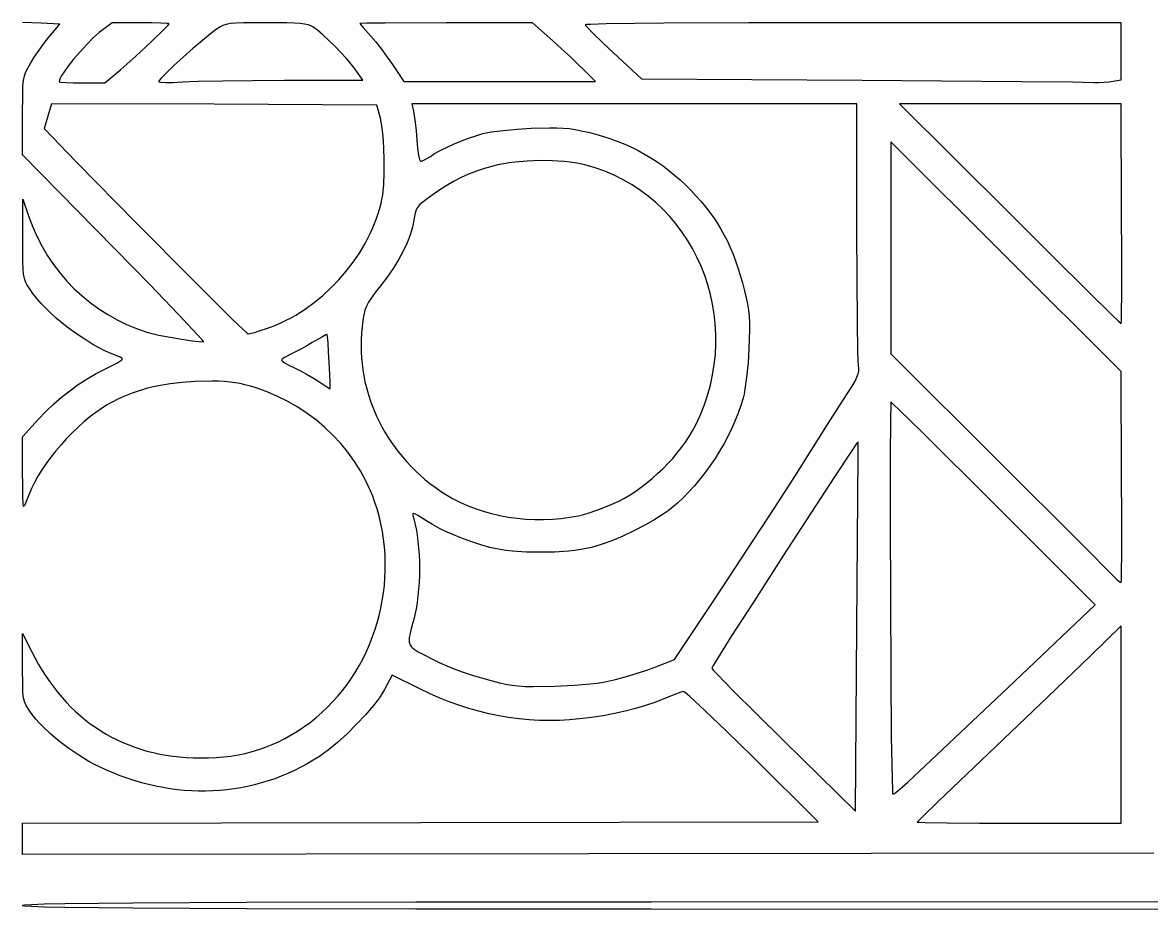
# Model space of a CAD drawing. Extents: x 0 to 2298, y -1902 to 396.
# Drawn here: x 26 to 984, y -1902 to -1150 of the extents above; entities that cross this region are included whole.
import ezdxf

# ---------------------------------------------------------------- set-up
doc = ezdxf.new("R2010")
doc.units = 0

msp = doc.modelspace()

# ---------------------------------------------------------------- linework, layer by layer
at = {"layer": 'Layer 1'}
for p, q in [((42.208726, -1150.575822), (26.458326, -1149.910314)), ((57.959126, -1151.24133), (42.208726, -1150.575822)), ((48.863846, -1162.33313), (57.959126, -1151.24133)), ((102.3296, -1150.132456), (91.4596, -1158.562226)), ((126.5097, -1150.132456), (102.3296, -1150.132456)), ((135.903039, -1150.208712), (126.5097, -1150.132456)), ((135.82675, -1166.104638), (146.398647, -1155.837792)), ((143.591037, -1150.409751), (135.903039, -1150.208712)), ((148.783392, -1150.693978), (143.591037, -1150.409751)), ((146.398647, -1155.837792), (149.545088, -1152.542318)), ((150.196733, -1150.85429), (148.783392, -1150.693978)), ((149.545088, -1152.542318), (150.6898, -1151.0198)), ((150.6898, -1151.0198), (150.196733, -1150.85429)), ((191.06382, -1155.67839), (185.909175, -1159.504193)), ((193.76656, -1153.911501), (191.06382, -1155.67839)), ((196.339325, -1152.565754), (193.76656, -1153.911501)), ((199.213652, -1151.583956), (196.339325, -1152.565754)), ((202.821082, -1150.908916), (199.213652, -1151.583956)), ((207.593155, -1150.483441), (202.821082, -1150.908916)), ((213.961409, -1150.25034), (207.593155, -1150.483441)), ((233.21262, -1150.13249), (213.961409, -1150.25034)), ((250.550473, -1150.281536), (233.21262, -1150.13249)), ((256.819938, -1150.495141), (250.550473, -1150.281536)), ((261.773987, -1150.825729), (256.819938, -1150.495141)), ((265.625791, -1151.291498), (261.773987, -1150.825729)), ((268.588518, -1151.910647), (265.625791, -1151.291498)), ((270.875338, -1152.701371), (268.588518, -1151.910647)), ((272.69942, -1153.68187), (270.875338, -1152.701371)), ((276.563359, -1156.590862), (272.69942, -1153.68187)), ((281.149995, -1160.482515), (276.563359, -1156.590862)), ((318.3904, -1150.600345), (312.6296, -1150.797918)), ((312.6296, -1150.797918), (313.333236, -1151.86897)), ((313.333236, -1151.86897), (315.263904, -1154.208644)), ((315.263904, -1154.208644), (321.72488, -1161.446018)), ((334.092225, -1150.381975), (318.3904, -1150.600345)), ((385.8355, -1150.13241), (334.092225, -1150.381975)), ((459.0414, -1150.13241), (385.8355, -1150.13241)), ((476.1228, -1165.43911), (459.0414, -1150.13241)), ((504.769983, -1151.704472), (503.63002, -1151.90719)), ((503.63002, -1151.90719), (504.186345, -1152.681451)), ((504.186345, -1152.681451), (505.626549, -1154.274601)), ((508.195352, -1151.512477), (504.769983, -1151.704472)), ((505.626549, -1154.274601), (510.784246, -1159.532819)), ((521.435676, -1151.161959), (508.195352, -1151.512477)), ((570.20827, -1150.603902), (521.435676, -1151.161959)), ((642.481739, -1150.253817), (570.20827, -1150.603902)), ((730.79002, -1150.1325), (642.481739, -1150.253817)), ((958.17202, -1150.1325), (730.79002, -1150.1325)), ((958.17202, -1174.3126), (958.17202, -1150.1325)), ((40.406301, -1173.535826), (44.749445, -1167.580929)), ((44.749445, -1167.580929), (48.863846, -1162.33313)), ((86.37079, -1163.047051), (80.821852, -1168.569123)), ((91.4596, -1158.562226), (86.37079, -1163.047051)), ((122.426453, -1178.534389), (135.82675, -1166.104638)), ((178.942576, -1165.196536), (170.930918, -1172.063917)), ((185.909175, -1159.504193), (178.942576, -1165.196536)), ((286.183767, -1165.091667), (281.149995, -1160.482515)), ((291.389112, -1170.153157), (286.183767, -1165.091667)), ((321.72488, -1161.446018), (325.943235, -1166.347201)), ((325.943235, -1166.347201), (330.847901, -1172.537803)), ((483.588944, -1172.163533), (476.1228, -1165.43911)), ((510.784246, -1159.532819), (518.354405, -1166.912348)), ((518.354405, -1166.912348), (527.58832, -1175.64369)), ((36.35433, -1179.490726), (40.406301, -1173.535826)), ((75.163734, -1174.709903), (69.747387, -1181.050851)), ((80.821852, -1168.569123), (75.163734, -1174.709903)), ((170.930918, -1172.063917), (162.641095, -1179.414834)), ((296.490472, -1175.401824), (291.389112, -1170.153157)), ((301.212283, -1180.572506), (296.490472, -1175.401824)), ((330.847901, -1172.537803), (335.794157, -1179.227537)), ((491.096701, -1179.137513), (483.588944, -1172.163533)), ((527.58832, -1175.64369), (551.32482, -1197.82729)), ((958.17202, -1198.4927), (958.17202, -1174.3126)), ((30.91675, -1188.564756), (33.113446, -1184.73853)), ((33.113446, -1184.73853), (36.35433, -1179.490726)), ((69.747387, -1181.050851), (64.923761, -1187.173427)), ((109.6501, -1189.8411), (122.426453, -1178.534389)), ((154.84, -1186.557782), (148.294526, -1192.80126)), ((162.641095, -1179.414834), (154.84, -1186.557782)), ((305.278987, -1185.400042), (301.212283, -1180.572506)), ((308.41502, -1189.61927), (305.278987, -1185.400042)), ((335.794157, -1179.227537), (340.13728, -1185.626118)), ((340.13728, -1185.626118), (349.67623, -1200.045418)), ((497.772583, -1185.529166), (491.096701, -1179.137513)), ((502.7431, -1190.50661), (497.772583, -1185.529166)), ((27.290251, -1199.019192), (28.083141, -1195.208555)), ((28.083141, -1195.208555), (29.265978, -1191.889253)), ((29.265978, -1191.889253), (30.91675, -1188.564756)), ((59.567374, -1195.032288), (58.458468, -1197.089305)), ((61.043805, -1192.659092), (59.567374, -1195.032288)), ((64.923761, -1187.173427), (61.043805, -1192.659092)), ((96.34, -1201.154706), (109.6502, -1189.841106)), ((109.6502, -1189.841106), (109.6501, -1189.8411)), ((148.294526, -1192.80126), (143.771568, -1197.453763)), ((315.0701, -1198.93638), (308.41502, -1189.61927)), ((512.28203, -1200.045418), (502.74308, -1190.506468)), ((502.74308, -1190.506468), (502.7431, -1190.50661)), ((26.562352, -1210.1006), (26.809317, -1203.817697)), ((26.809317, -1203.817697), (27.290251, -1199.019192)), ((57.760953, -1198.777823), (57.5187, -1200.045526)), ((57.5187, -1200.045526), (57.911679, -1200.28426)), ((58.458468, -1197.089305), (57.760953, -1198.777823)), ((57.911679, -1200.28426), (59.040356, -1200.499597)), ((59.040356, -1200.499597), (63.20325, -1200.849682)), ((63.20325, -1200.849682), (69.404269, -1201.074984)), ((69.404269, -1201.074984), (77.0403, -1201.154706)), ((77.0403, -1201.154706), (96.34, -1201.154706)), ((142.508187, -1198.967305), (142.03802, -1199.82379)), ((142.03802, -1199.82379), (142.099003, -1200.021309)), ((142.099003, -1200.021309), (142.359509, -1200.197705)), ((142.359509, -1200.197705), (143.445293, -1200.485832)), ((143.771568, -1197.453763), (142.508187, -1198.967305)), ((143.445293, -1200.485832), (147.639383, -1200.794324)), ((147.639383, -1200.794324), (154.079566, -1200.728467)), ((154.079566, -1200.728467), (162.22512, -1200.267462)), ((162.22512, -1200.267462), (175.306506, -1199.778729)), ((175.306506, -1199.778729), (195.999632, -1199.352387)), ((195.999632, -1199.352387), (221.434503, -1199.050827)), ((221.434503, -1199.050827), (248.74112, -1198.936442)), ((248.7411, -1198.93638), (315.0701, -1198.93638)), ((248.74112, -1198.936442), (248.7411, -1198.93638)), ((349.67623, -1200.045418), (430.86823, -1200.045418)), ((430.86823, -1200.045418), (512.28203, -1200.045418)), ((551.32482, -1197.82729), (738.55482, -1198.93647)), ((738.55482, -1198.93647), (873.680695, -1199.907004)), ((873.680695, -1199.907004), (916.838211, -1200.340278)), ((916.838211, -1200.340278), (935.10182, -1200.71116)), ((935.10182, -1200.71116), (939.254311, -1200.759687)), ((939.254311, -1200.759687), (943.697956, -1200.600242)), ((943.697956, -1200.600242), (947.892034, -1200.27442)), ((947.892034, -1200.27442), (951.29582, -1199.823816)), ((951.2951, -1199.82372), (958.17202, -1198.4927)), ((951.29582, -1199.823816), (951.2951, -1199.82372)), ((26.458366, -1229.10573), (26.562352, -1210.1006)), ((51.083092, -1218.90212), (47.755552, -1229.32842)), ((188.843092, -1219.345792), (51.083092, -1218.90212)), ((326.825092, -1220.0113), (188.843092, -1219.345792)), ((329.930792, -1231.1031), (326.825092, -1220.0113)), ((545.33478, -1218.90079), (356.55278, -1218.90079)), ((356.55278, -1218.90079), (357.8838, -1225.1122)), ((357.8838, -1225.1122), (358.615166, -1228.893811)), ((734.11678, -1218.90079), (545.33478, -1218.90079)), ((734.11678, -1326.04779), (734.11678, -1218.90079)), ((864.111928, -1218.9017), (770.275328, -1218.9017)), ((770.275328, -1218.9017), (863.668328, -1312.0728)), ((958.170428, -1218.9017), (864.111928, -1218.9017)), ((958.6141, -1312.0728), (958.170428, -1218.9017)), ((26.458366, -1262.15933), (26.458366, -1229.10573)), ((47.755552, -1229.32842), (44.649852, -1239.97652)), ((330.640169, -1234.154974), (329.930792, -1231.1031)), ((331.269607, -1237.76772), (330.640169, -1234.154974)), ((358.615166, -1228.893811), (359.408923, -1234.73434)), ((359.408923, -1234.73434), (360.161086, -1241.864299)), ((44.649852, -1239.97652), (71.713852, -1267.70602)), ((332.280867, -1246.36127), (331.269607, -1237.76772)), ((360.161086, -1241.864299), (360.76767, -1249.5142)), ((410.833284, -1245.983975), (416.67034, -1244.19022)), ((416.67034, -1244.19022), (419.771711, -1243.507814)), ((419.771711, -1243.507814), (423.80375, -1242.80721)), ((423.80375, -1242.80721), (433.973535, -1241.444997)), ((433.973535, -1241.444997), (445.807098, -1240.290756)), ((445.807098, -1240.290756), (457.93184, -1239.53166)), ((457.93184, -1239.53166), (473.439573, -1239.150379)), ((473.439573, -1239.150379), (479.558255, -1239.211904)), ((479.558255, -1239.211904), (484.995828, -1239.476201)), ((484.995828, -1239.476201), (490.059052, -1239.969267)), ((490.059052, -1239.969267), (495.054688, -1240.717098)), ((495.054688, -1240.717098), (500.289498, -1241.74569)), ((500.289498, -1241.74569), (506.07024, -1243.08104)), ((506.07024, -1243.08104), (512.635369, -1244.747951)), ((332.948975, -1256.254639), (332.280867, -1246.36127)), ((360.76767, -1249.5142), (361.412381, -1256.567899)), ((386.029245, -1255.86259), (391.991089, -1253.174569)), ((391.991089, -1253.174569), (398.264889, -1250.569736)), ((398.264889, -1250.569736), (404.621877, -1248.141676)), ((404.621877, -1248.141676), (410.833284, -1245.983975)), ((512.635369, -1244.747951), (519.024696, -1246.589688)), ((519.024696, -1246.589688), (525.244395, -1248.609499)), ((525.244395, -1248.609499), (531.300642, -1250.810635)), ((531.300642, -1250.810635), (537.199609, -1253.196345)), ((537.199609, -1253.196345), (542.947471, -1255.769879)), ((860.563628, -1348.6754), (762.955828, -1251.0676)), ((762.955828, -1251.0676), (762.955828, -1341.133)), ((104.322766, -1341.57663), (26.458366, -1262.15933)), ((333.258333, -1266.818712), (332.948975, -1256.254639)), ((361.412381, -1256.567899), (362.265063, -1262.352982)), ((362.265063, -1262.352982), (363.200934, -1266.266325)), ((367.45048, -1266.429245), (372.30314, -1263.48992)), ((372.30314, -1263.48992), (375.956502, -1261.113851)), ((375.956502, -1261.113851), (380.608126, -1258.540212)), ((380.608126, -1258.540212), (386.029245, -1255.86259)), ((542.947471, -1255.769879), (548.550403, -1258.534486)), ((548.550403, -1258.534486), (554.014578, -1261.493416)), ((554.014578, -1261.493416), (559.34617, -1264.649919)), ((71.713852, -1267.70602), (123.40854, -1320.437175)), ((333.193342, -1277.424378), (333.258333, -1266.818712)), ((363.200934, -1266.266325), (363.66107, -1267.332616)), ((363.66107, -1267.332616), (364.09521, -1267.7048)), ((364.09521, -1267.7048), (365.471288, -1267.358182)), ((365.471288, -1267.358182), (367.45048, -1266.429245)), ((425.3217, -1271.69878), (418.131096, -1273.786723)), ((429.630172, -1270.679774), (425.3217, -1271.69878)), ((434.209006, -1269.785877), (429.630172, -1270.679774)), ((439.01661, -1269.017412), (434.209006, -1269.785877)), ((444.011389, -1268.374704), (439.01661, -1269.017412)), ((454.396093, -1267.467863), (444.011389, -1268.374704)), ((465.030363, -1267.067951), (454.396093, -1267.467863)), ((475.581443, -1267.17757), (465.030363, -1267.067951)), ((485.71658, -1267.799318), (475.581443, -1267.17757)), ((490.524183, -1268.303053), (485.71658, -1267.799318)), ((495.103017, -1268.935795), (490.524183, -1268.303053)), ((499.411487, -1269.697869), (495.103017, -1268.935795)), ((503.408, -1270.5896), (499.411487, -1269.697869)), ((511.981612, -1273.09711), (503.408, -1270.5896)), ((520.269264, -1276.073571), (511.981612, -1273.09711)), ((559.34617, -1264.649919), (564.551354, -1268.007244)), ((564.551354, -1268.007244), (569.636304, -1271.568641)), ((569.636304, -1271.568641), (574.607195, -1275.337359)), ((332.738405, -1287.442523), (333.193342, -1277.424378)), ((398.368637, -1281.54274), (392.072312, -1284.790119)), ((404.748152, -1278.65931), (398.368637, -1281.54274)), ((411.304442, -1276.090435), (404.748152, -1278.65931)), ((418.131096, -1273.786723), (411.304442, -1276.090435)), ((528.263156, -1279.500499), (520.269264, -1276.073571)), ((535.95549, -1283.359413), (528.263156, -1279.500499)), ((574.607195, -1275.337359), (579.470199, -1279.316649)), ((579.470199, -1279.316649), (584.231492, -1283.509759)), ((331.877923, -1296.244035), (332.738405, -1287.442523)), ((385.765589, -1288.45084), (379.354881, -1292.574296)), ((392.072312, -1284.790119), (385.765589, -1288.45084)), ((543.338467, -1287.631832), (535.95549, -1283.359413)), ((550.404287, -1292.299274), (543.338467, -1287.631832)), ((557.145153, -1297.343256), (550.404287, -1292.299274)), ((584.231492, -1283.509759), (588.897248, -1287.919939)), ((588.897248, -1287.919939), (593.47364, -1292.55044)), ((26.680236, -1333.3687), (26.680236, -1299.8715)), ((26.680236, -1299.8715), (31.782466, -1314.7345)), ((330.5963, -1303.1998), (331.290729, -1299.991955)), ((331.290729, -1299.991955), (331.877923, -1296.244035)), ((368.678591, -1300.14314), (365.533459, -1302.582469)), ((372.7466, -1297.20988), (368.678591, -1300.14314)), ((379.354881, -1292.574296), (372.7466, -1297.20988)), ((563.553264, -1302.745298), (557.145153, -1297.343256)), ((593.47364, -1292.55044), (597.793601, -1297.155488)), ((597.793601, -1297.155488), (601.860096, -1301.751437)), ((601.860096, -1301.751437), (605.684822, -1306.360385)), ((328.135404, -1311.9044), (329.449975, -1307.560466)), ((329.449975, -1307.560466), (330.5963, -1303.1998)), ((359.426066, -1311.247934), (358.82859, -1314.103203)), ((360.257508, -1308.860599), (359.426066, -1311.247934)), ((361.4607, -1306.748825), (360.257508, -1308.860599)), ((363.173423, -1304.720239), (361.4607, -1306.748825)), ((365.533459, -1302.582469), (363.173423, -1304.720239)), ((569.620823, -1308.486918), (563.553264, -1302.745298)), ((575.34003, -1314.549634), (569.620823, -1308.486918)), ((605.684822, -1306.360385), (609.279479, -1311.004427)), ((609.279479, -1311.004427), (612.655765, -1315.705663)), ((31.782466, -1314.7345), (35.094631, -1323.420057)), ((123.40854, -1320.437175), (169.987102, -1367.449157)), ((323.228529, -1324.785438), (325.020051, -1320.521923)), ((325.020051, -1320.521923), (326.657219, -1316.226564)), ((326.657219, -1316.226564), (328.135404, -1311.9044)), ((357.815874, -1320.586212), (357.116299, -1323.659904)), ((358.3273, -1317.61878), (357.815874, -1320.586212)), ((358.82859, -1314.103203), (358.3273, -1317.61878)), ((580.703086, -1320.914963), (575.34003, -1314.549634)), ((585.702193, -1327.564425), (580.703086, -1320.914963)), ((612.655765, -1315.705663), (615.825377, -1320.486187)), ((615.825377, -1320.486187), (618.800015, -1325.368097)), ((863.668328, -1312.0728), (899.9593, -1348.249389)), ((958.825537, -1348.249389), (958.6141, -1312.0728)), ((958.6141, -1312.0728), (958.6141, -1312.0728)), ((35.094631, -1323.420057), (38.86563, -1331.831029)), ((316.97415, -1337.334558), (321.287284, -1329.012074)), ((321.287284, -1329.012074), (323.228529, -1324.785438)), ((355.169597, -1330.093575), (352.52099, -1336.854802)), ((357.116299, -1323.659904), (355.169597, -1330.093575)), ((590.329551, -1334.479538), (585.702193, -1327.564425)), ((618.800015, -1325.368097), (621.591378, -1330.37349)), ((621.591378, -1330.37349), (624.211162, -1335.524463)), ((734.231165, -1368.175699), (734.11678, -1326.04779)), ((26.673302, -1352.526294), (26.680236, -1333.3687)), ((38.86563, -1331.831029), (43.081167, -1339.952793)), ((43.081167, -1339.952793), (47.726943, -1347.770725)), ((312.117692, -1345.449079), (316.97415, -1337.334558)), ((352.52099, -1336.854802), (349.204277, -1343.878592)), ((594.577362, -1341.641819), (590.329551, -1334.479538)), ((624.211162, -1335.524463), (626.671067, -1340.843112)), ((47.726943, -1347.770725), (52.788659, -1355.270203)), ((134.360773, -1372.29401), (104.322766, -1341.57663)), ((306.754955, -1353.315342), (312.117692, -1345.449079)), ((349.204277, -1343.878592), (345.253255, -1351.099957)), ((598.437827, -1349.032788), (594.577362, -1341.641819)), ((601.903146, -1356.633963), (598.437827, -1349.032788)), ((626.671067, -1340.843112), (628.982791, -1346.351535)), ((628.982791, -1346.351535), (631.158032, -1352.071827)), ((762.955828, -1341.133), (762.955828, -1430.9766)), ((958.171428, -1446.0614), (860.563628, -1348.6754)), ((899.9593, -1348.249389), (929.886353, -1377.874887)), ((958.808207, -1377.874888), (958.825537, -1348.249389)), ((26.875207, -1358.812651), (26.673302, -1352.526294)), ((27.290283, -1363.51063), (26.875207, -1358.812651)), ((52.788659, -1355.270203), (58.25202, -1362.436602)), ((300.922985, -1360.893052), (306.754955, -1353.315342)), ((340.70172, -1358.453903), (335.583469, -1365.875442)), ((345.253255, -1351.099957), (340.70172, -1358.453903)), ((604.965521, -1364.42686), (601.903146, -1356.633963)), ((631.158032, -1352.071827), (633.208489, -1358.026088)), ((633.208489, -1358.026088), (635.145861, -1364.236412)), ((27.975723, -1367.075168), (27.290283, -1363.51063)), ((28.988716, -1369.961201), (27.975723, -1367.075168)), ((58.25202, -1362.436602), (64.102725, -1369.255301)), ((169.987102, -1367.449157), (203.92104, -1401.192572)), ((287.999521, -1375.021629), (294.658825, -1368.141912)), ((294.658825, -1368.141912), (300.922985, -1360.893052)), ((335.583469, -1365.875442), (329.9323, -1373.29958)), ((607.617153, -1372.393), (604.965521, -1364.42686)), ((635.145861, -1364.236412), (636.981845, -1370.724897)), ((734.532725, -1403.856572), (734.231165, -1368.175699)), ((30.386457, -1372.623666), (28.988716, -1369.961201)), ((32.226136, -1375.5175), (30.386457, -1372.623666)), ((35.220216, -1379.711262), (32.226136, -1375.5175)), ((64.102725, -1369.255301), (70.326478, -1375.711675)), ((70.326478, -1375.711675), (76.908981, -1381.791101)), ((158.617158, -1397.479342), (134.360773, -1372.29401)), ((280.982116, -1381.491906), (287.999521, -1375.021629)), ((329.9323, -1373.29958), (325.589174, -1378.863676)), ((609.850244, -1380.513901), (607.617153, -1372.393)), ((636.981845, -1370.724897), (638.72814, -1377.51364)), ((638.72814, -1377.51364), (640.209502, -1383.550438)), ((929.886353, -1377.874887), (950.329919, -1397.892117)), ((958.582904, -1397.892117), (958.808207, -1377.874888)), ((38.605218, -1383.955066), (35.220216, -1379.711262)), ((42.345722, -1388.220967), (38.605218, -1383.955066)), ((46.406308, -1392.481018), (42.345722, -1388.220967)), ((76.908981, -1381.791101), (83.835936, -1387.478957)), ((83.835936, -1387.478957), (91.093044, -1392.760618)), ((266.021187, -1393.042961), (273.643657, -1387.512449)), ((273.643657, -1387.512449), (280.982116, -1381.491906)), ((319.793712, -1387.080264), (318.008625, -1390.491855)), ((322.265103, -1383.330721), (319.793712, -1387.080264)), ((325.589174, -1378.863676), (322.265103, -1383.330721)), ((611.656993, -1388.771079), (609.850244, -1380.513901)), ((640.209502, -1383.550438), (641.345111, -1388.913934)), ((50.751555, -1396.707274), (46.406308, -1392.481018)), ((55.346043, -1400.871788), (50.751555, -1396.707274)), ((91.093044, -1392.760618), (98.666008, -1397.621462)), ((98.666008, -1397.621462), (106.54053, -1402.046866)), ((174.637873, -1414.512194), (158.617158, -1397.479342)), ((258.151752, -1398.043147), (266.021187, -1393.042961)), ((316.743466, -1393.945043), (315.831859, -1397.819377)), ((318.008625, -1390.491855), (316.743466, -1393.945043)), ((613.029603, -1397.146055), (611.656993, -1388.771079)), ((613.960274, -1405.620346), (613.029603, -1397.146055)), ((641.345111, -1388.913934), (642.163564, -1393.949876)), ((642.163564, -1393.949876), (642.693458, -1399.004015)), ((60.154351, -1404.946615), (55.346043, -1400.871788)), ((65.141061, -1408.903807), (60.154351, -1404.946615)), ((106.54053, -1402.046866), (114.702313, -1406.022205)), ((114.702313, -1406.022205), (123.137057, -1409.532858)), ((203.92104, -1401.192572), (213.793618, -1410.729379)), ((237.640796, -1407.959001), (241.820164, -1406.291362)), ((241.820164, -1406.291362), (245.965574, -1404.460921)), ((245.965574, -1404.460921), (250.072396, -1402.472713)), ((250.072396, -1402.472713), (254.135999, -1400.331776)), ((254.135999, -1400.331776), (258.151752, -1398.043147)), ((315.107429, -1402.494406), (314.4038, -1408.34968)), ((315.831859, -1397.819377), (315.107429, -1402.494406)), ((614.441208, -1414.17547), (613.960274, -1405.620346)), ((642.693458, -1399.004015), (642.963386, -1404.422101)), ((642.963386, -1404.422101), (643.001948, -1410.549884)), ((734.959067, -1429.305305), (734.532725, -1403.856572)), ((950.329919, -1397.892117), (956.020528, -1403.342263)), ((956.020528, -1403.342263), (958.170428, -1405.2439)), ((958.170428, -1405.2439), (958.398763, -1403.342263)), ((958.398763, -1403.342263), (958.582904, -1397.892117)), ((70.270751, -1412.71542), (65.141061, -1408.903807)), ((75.508001, -1416.353507), (70.270751, -1412.71542)), ((80.817392, -1419.790121), (75.508001, -1416.353507)), ((123.137057, -1409.532858), (131.830466, -1412.5642)), ((131.830466, -1412.5642), (136.23729, -1413.744871)), ((136.23729, -1413.744871), (142.128511, -1415.063322)), ((142.128511, -1415.063322), (156.31562, -1417.749616)), ((178.792963, -1419.152554), (174.637873, -1414.512194)), ((213.793618, -1410.729379), (216.544594, -1413.2512)), ((216.544594, -1413.2512), (217.681852, -1414.11802)), ((217.681852, -1414.11802), (219.550127, -1413.764469)), ((219.550127, -1413.764469), (223.144568, -1412.787005)), ((223.144568, -1412.787005), (227.945251, -1411.310408)), ((227.945251, -1411.310408), (233.432252, -1409.45946)), ((233.4321, -1409.4588), (237.640796, -1407.959001)), ((233.432252, -1409.45946), (233.4321, -1409.4588)), ((280.96166, -1416.418978), (272.03275, -1421.43802)), ((283.762341, -1414.980509), (280.96166, -1416.418978)), ((284.89925, -1414.5611), (283.762341, -1414.980509)), ((285.173076, -1416.644281), (284.89925, -1414.5611)), ((285.592484, -1421.743025), (285.173076, -1416.644281)), ((313.919285, -1413.566471), (313.629052, -1418.773959)), ((314.4038, -1408.34968), (313.919285, -1413.566471)), ((614.464605, -1422.792945), (614.441208, -1414.17547)), ((643.001948, -1410.549884), (642.49935, -1426.31754)), ((86.163502, -1422.997318), (80.817392, -1419.790121)), ((91.510911, -1425.94715), (86.163502, -1422.997318)), ((96.8242, -1428.611672), (91.510911, -1425.94715)), ((156.31562, -1417.749616), (170.294752, -1419.895185)), ((170.294752, -1419.895185), (175.926001, -1420.537729)), ((175.926001, -1420.537729), (179.968866, -1420.77213)), ((179.772485, -1420.360412), (178.792963, -1419.152554)), ((179.968866, -1420.77213), (179.772485, -1420.360412)), ((266.646296, -1424.626911), (261.218255, -1427.649428)), ((272.03275, -1421.43802), (266.646296, -1424.626911)), ((286.053488, -1429.129456), (285.592484, -1421.743025)), ((313.629052, -1418.773959), (313.531112, -1423.968041)), ((313.531112, -1423.968041), (313.623473, -1429.144615)), ((614.022666, -1431.454291), (614.464605, -1422.792945)), ((642.49935, -1426.31754), (641.736789, -1438.612117)), ((102.067949, -1430.962937), (96.8242, -1428.611672)), ((107.206736, -1432.973), (102.067949, -1430.962937)), ((109.224488, -1433.794478), (107.206736, -1432.973)), ((110.537738, -1434.511972), (109.224488, -1433.794478)), ((110.891992, -1434.87072), (110.537738, -1434.511972)), ((110.561998, -1436.13414), (110.919395, -1435.666206)), ((111.024302, -1435.250265), (110.891992, -1434.87072)), ((110.919395, -1435.666206), (111.024302, -1435.250265)), ((246.21835, -1435.919327), (246.07797, -1436.30104)), ((246.618695, -1435.451825), (246.21835, -1435.919327)), ((248.074493, -1434.332246), (246.618695, -1435.451825)), ((250.195799, -1433.087884), (248.074493, -1434.332246)), ((252.73305, -1431.86432), (250.195799, -1433.087884)), ((256.372536, -1430.172815), (252.73305, -1431.86432)), ((261.218255, -1427.649428), (256.372536, -1430.172815)), ((286.4521, -1438.0757), (286.053488, -1429.129456)), ((313.623473, -1429.144615), (313.904146, -1434.299578)), ((313.904146, -1434.299578), (314.371139, -1439.428829)), ((613.107594, -1440.141024), (614.022666, -1431.454291)), ((735.199534, -1437.009772), (734.959067, -1429.305305)), ((762.955828, -1430.9766), (856.348828, -1524.1477)), ((88.844161, -1447.772285), (96.780436, -1443.6211)), ((96.780436, -1443.6211), (106.302053, -1438.837763)), ((106.302053, -1438.837763), (109.028643, -1437.288378)), ((109.028643, -1437.288378), (110.561998, -1436.13414)), ((246.07797, -1436.30104), (246.299806, -1436.65979)), ((246.299806, -1436.65979), (246.937584, -1437.216113)), ((246.937584, -1437.216113), (249.294591, -1438.796694)), ((249.294591, -1438.796694), (252.816238, -1440.793218)), ((252.816238, -1440.793218), (257.16977, -1442.95612)), ((257.16977, -1442.95612), (262.168014, -1445.47604)), ((262.168014, -1445.47604), (267.706984, -1448.474296)), ((286.452106, -1438.07573), (286.4521, -1438.0757)), ((287.228532, -1454.04793), (286.452106, -1438.07573)), ((314.371139, -1439.428829), (315.022464, -1444.528265)), ((315.022464, -1444.528265), (315.856129, -1449.593783)), ((611.711588, -1448.834664), (613.107594, -1440.141024)), ((641.736789, -1438.612117), (640.558285, -1450.636327)), ((735.151396, -1448.028778), (735.655733, -1445.554785)), ((735.4478, -1440.73679), (735.199534, -1437.009772)), ((735.723338, -1443.195179), (735.4478, -1440.73679)), ((735.655733, -1445.554785), (735.723338, -1443.195179)), ((73.730694, -1457.062531), (81.165245, -1452.24843)), ((81.165245, -1452.24843), (88.844161, -1447.772285)), ((161.851572, -1455.202969), (151.521904, -1456.359376)), ((172.87014, -1454.4911), (161.851572, -1455.202969)), ((186.88044, -1454.220736), (172.87014, -1454.4911)), ((192.64037, -1454.280527), (186.88044, -1454.220736)), ((197.77119, -1454.491097), (192.64037, -1454.280527)), ((202.423679, -1454.868045), (197.77119, -1454.491097)), ((206.748615, -1455.426968), (202.423679, -1454.868045)), ((267.706984, -1448.474296), (273.079572, -1451.597339)), ((273.079572, -1451.597339), (277.57867, -1454.49162)), ((277.57867, -1454.49162), (284.372396, -1458.845152)), ((287.387977, -1458.914471), (287.228532, -1454.04793)), ((315.856129, -1449.593783), (316.870143, -1454.621281)), ((316.870143, -1454.621281), (318.062518, -1459.606657)), ((609.82685, -1457.516729), (611.711588, -1448.834664)), ((640.558285, -1450.636327), (639.130216, -1461.038345)), ((730.082098, -1458.268776), (732.458168, -1454.172603)), ((732.458168, -1454.172603), (734.116737, -1450.830328)), ((734.116737, -1450.830328), (735.151396, -1448.028778)), ((958.6151, -1535.4613), (958.171428, -1446.0614)), ((59.5427, -1467.756595), (66.527511, -1462.227587)), ((66.527511, -1462.227587), (73.730694, -1457.062531)), ((119.329407, -1464.320394), (115.064532, -1466.002307)), ((123.65245, -1462.781786), (119.329407, -1464.320394)), ((128.046332, -1461.38291), (123.65245, -1462.781786)), ((132.523728, -1460.120189), (128.046332, -1461.38291)), ((137.097309, -1458.99005), (132.523728, -1460.120189)), ((141.779751, -1457.988917), (137.097309, -1458.99005)), ((151.521904, -1456.359376), (141.779751, -1457.988917)), ((210.896776, -1456.183463), (206.748615, -1455.426968)), ((215.01894, -1457.15313), (210.896776, -1456.183463)), ((219.795334, -1458.451874), (215.01894, -1457.15313)), ((224.514249, -1459.892298), (219.795334, -1458.451874)), ((229.172802, -1461.471802), (224.514249, -1459.892298)), ((233.768108, -1463.187787), (229.172802, -1461.471802)), ((242.757445, -1467.018799), (233.768108, -1463.187787)), ((284.372396, -1458.845152), (287.33945, -1460.70303)), ((287.33945, -1460.70303), (287.387977, -1458.914471)), ((318.062518, -1459.606657), (319.431262, -1464.545808)), ((319.431262, -1464.545808), (320.974384, -1469.434631)), ((607.445582, -1466.168737), (609.82685, -1457.516729)), ((639.130216, -1461.038345), (638.374588, -1465.208584)), ((722.8031, -1469.57549), (730.082098, -1458.268776)), ((46.176208, -1479.958454), (52.763264, -1473.662552)), ((52.763264, -1473.662552), (59.5427, -1467.756595)), ((98.33324, -1474.2345), (93.452465, -1477.216616)), ((106.658591, -1469.810346), (98.33324, -1474.2345)), ((110.845151, -1467.831099), (106.658591, -1469.810346)), ((115.064532, -1466.002307), (110.845151, -1467.831099)), ((251.45919, -1471.364539), (242.757445, -1467.018799)), ((259.850271, -1476.204209), (251.45919, -1471.364539)), ((320.974384, -1469.434631), (322.689896, -1474.269025)), ((322.689896, -1474.269025), (324.575806, -1479.044887)), ((604.559983, -1474.772206), (607.445582, -1466.168737)), ((637.61896, -1468.46634), (635.727558, -1474.764782)), ((638.374588, -1465.208584), (637.61896, -1468.46634)), ((709.04922, -1490.954927), (722.8031, -1469.57549)), ((762.9556, -1471.7943), (762.727265, -1475.18553)), ((764.954718, -1473.55469), (762.9556, -1471.7943)), ((770.213781, -1478.598427), (764.954718, -1473.55469)), ((39.768536, -1486.6573), (46.176208, -1479.958454)), ((88.486228, -1480.64262), (83.473849, -1484.467666)), ((93.452465, -1477.216616), (88.486228, -1480.64262)), ((267.907616, -1481.517012), (259.850271, -1476.204209)), ((275.608154, -1487.282152), (267.907616, -1481.517012)), ((324.575806, -1479.044887), (326.630123, -1483.758114)), ((326.630123, -1483.758114), (328.850859, -1488.404605)), ((597.2446, -1491.7596), (601.162255, -1483.308654)), ((601.162255, -1483.308654), (604.559983, -1474.772206)), ((633.47903, -1481.159085), (630.895799, -1487.61513)), ((635.727558, -1474.764782), (633.47903, -1481.159085)), ((762.727265, -1475.18553), (762.543124, -1484.906883)), ((789.07675, -1497.111337), (770.213781, -1478.598427)), ((26.458336, -1501.2985), (39.768536, -1486.6573)), ((73.46794, -1493.135515), (68.553049, -1497.88863)), ((78.454646, -1488.646912), (73.46794, -1493.135515)), ((83.473849, -1484.467666), (78.454646, -1488.646912)), ((282.928815, -1493.47883), (275.608154, -1487.282152)), ((289.846526, -1500.086251), (282.928815, -1493.47883)), ((328.850859, -1488.404605), (331.236021, -1492.980256)), ((331.236021, -1492.980256), (333.783621, -1497.480966)), ((594.742829, -1496.400988), (597.2446, -1491.7596)), ((630.895799, -1487.61513), (628.000286, -1494.098796)), ((695.2954, -1512.83349), (709.04922, -1490.954927)), ((762.543124, -1484.906883), (762.317822, -1520.625937)), ((26.458336, -1530.8027), (26.458336, -1501.2985)), ((63.749292, -1502.861415), (59.09599, -1508.009025)), ((68.553049, -1497.88863), (63.749292, -1502.861415)), ((296.338217, -1507.083616), (289.846526, -1500.086251)), ((333.783621, -1497.480966), (336.491667, -1501.902632)), ((336.491667, -1501.902632), (339.358169, -1506.241151)), ((588.781321, -1505.755255), (591.913178, -1501.074547)), ((591.913178, -1501.074547), (594.742829, -1496.400988)), ((624.814913, -1500.575963), (621.362102, -1507.01251)), ((628.000286, -1494.098796), (624.814913, -1500.575963)), ((850.1371, -1557.8667), (789.07675, -1497.111337)), ((59.09599, -1508.009025), (54.632461, -1513.286617)), ((302.380816, -1514.45013), (296.338217, -1507.083616)), ((339.358169, -1506.241151), (342.381138, -1510.492421)), ((342.381138, -1510.492421), (345.558582, -1514.65234)), ((581.713668, -1515.038032), (585.372927, -1510.418091)), ((585.372927, -1510.418091), (588.781321, -1505.755255)), ((621.362102, -1507.01251), (617.664275, -1513.374318)), ((733.524238, -1507.598508), (729.486132, -1513.488856)), ((734.606122, -1506.129116), (733.524238, -1507.598508)), ((735.0043, -1505.735), (734.606122, -1506.129116)), ((735.004324, -1505.7354), (735.0043, -1505.735)), ((735.052851, -1518.231063), (735.004324, -1505.7354)), ((50.398025, -1518.649348), (46.432001, -1524.052373)), ((54.632461, -1513.286617), (50.398025, -1518.649348)), ((307.951253, -1522.164996), (302.380816, -1514.45013)), ((313.026454, -1530.207415), (307.951253, -1522.164996)), ((345.558582, -1514.65234), (348.888511, -1518.716805)), ((348.888511, -1518.716805), (352.368935, -1522.681714)), ((573.745239, -1524.049146), (577.829215, -1519.590057)), ((577.829215, -1519.590057), (581.713668, -1515.038032)), ((613.743855, -1519.627265), (609.623263, -1525.737232)), ((617.664275, -1513.374318), (613.743855, -1519.627265)), ((681.316259, -1535.117893), (695.2954, -1512.83349)), ((729.486132, -1513.488856), (715.149987, -1535.155984)), ((734.893406, -1551.9605), (735.052851, -1518.231063)), ((762.317822, -1520.625937), (762.300491, -1573.523423)), ((26.534592, -1542.372803), (26.458336, -1530.8027)), ((42.773709, -1529.45085), (39.462467, -1534.799935)), ((46.432001, -1524.052373), (42.773709, -1529.45085)), ((315.371132, -1534.344959), (313.026454, -1530.207415)), ((352.368935, -1522.681714), (355.997863, -1526.542965)), ((355.997863, -1526.542965), (359.773306, -1530.296455)), ((359.773306, -1530.296455), (363.693272, -1533.938081)), ((565.081406, -1532.588424), (569.487413, -1528.390275)), ((569.487413, -1528.390275), (573.745239, -1524.049146)), ((605.324921, -1531.670098), (600.871252, -1537.391743)), ((609.623263, -1525.737232), (605.324921, -1531.670098)), ((856.348828, -1524.1477), (923.481953, -1590.92035)), ((36.537595, -1540.054784), (34.038413, -1545.170553)), ((39.462467, -1534.799935), (36.537595, -1540.054784)), ((317.58335, -1538.556592), (315.371132, -1534.344959)), ((319.660224, -1542.839716), (317.58335, -1538.556592)), ((363.693272, -1533.938081), (367.755772, -1537.463742)), ((367.755772, -1537.463742), (371.958815, -1540.869335)), ((371.958815, -1540.869335), (376.300411, -1544.150757)), ((551.231017, -1544.074772), (555.927537, -1540.455694)), ((555.927537, -1540.455694), (560.55289, -1536.618571)), ((560.55289, -1536.618571), (565.081406, -1532.588424)), ((600.871252, -1537.391743), (596.284677, -1542.868046)), ((663.9888, -1561.998315), (681.316259, -1535.117893)), ((715.149987, -1535.155984), (671.3374, -1602.6773)), ((958.61526, -1535.46131), (958.6151, -1535.4613)), ((958.826697, -1570.206376), (958.61526, -1535.46131)), ((26.735631, -1551.821625), (26.534592, -1542.372803)), ((32.00424, -1550.1024), (29.009455, -1557.478452)), ((34.038413, -1545.170553), (32.00424, -1550.1024)), ((321.598869, -1547.191729), (319.660224, -1542.839716)), ((323.396403, -1551.610034), (321.598869, -1547.191729)), ((376.300411, -1544.150757), (380.778569, -1547.303906)), ((380.778569, -1547.303906), (385.3913, -1550.32468)), ((385.3913, -1550.32468), (391.170471, -1553.721604)), ((536.971173, -1553.373519), (541.727164, -1550.558706)), ((541.727164, -1550.558706), (546.489002, -1547.450783)), ((546.489002, -1547.450783), (551.231017, -1544.074772)), ((591.587618, -1548.064888), (586.802498, -1552.948148)), ((596.284677, -1542.868046), (591.587618, -1548.064888)), ((27.019858, -1558.192484), (26.735631, -1551.821625)), ((27.18017, -1559.924715), (27.019858, -1558.192484)), ((27.34568, -1560.5287), (27.18017, -1559.924715)), ((27.948801, -1559.710679), (27.34568, -1560.5287)), ((29.009455, -1557.478452), (27.948801, -1559.710679)), ((325.04994, -1556.09203), (323.396403, -1551.610034)), ((327.098878, -1562.405045), (325.04994, -1556.09203)), ((391.170471, -1553.721604), (397.257373, -1556.838091)), ((397.257373, -1556.838091), (403.621787, -1559.669264)), ((403.621787, -1559.669264), (410.233491, -1562.210252)), ((514.388888, -1563.32942), (523.692142, -1559.714192)), ((523.692142, -1559.714192), (532.2467, -1555.8702)), ((532.2467, -1555.8702), (536.971173, -1553.373519)), ((581.951738, -1557.483705), (577.05776, -1561.63744)), ((586.802498, -1552.948148), (581.951738, -1557.483705)), ((734.11698, -1662.5734), (734.893406, -1551.9605)), ((936.2095, -1643.9391), (850.1371, -1557.8667)), ((328.879972, -1568.77684), (327.098878, -1562.405045)), ((330.395741, -1575.198599), (328.879972, -1568.77684)), ((357.440191, -1566.774245), (357.36383, -1567.138249)), ((357.36383, -1567.138249), (357.486017, -1568.248728)), ((357.626386, -1566.542498), (357.440191, -1566.774245)), ((357.486017, -1568.248728), (357.88376, -1569.84534)), ((357.936064, -1566.446582), (357.626386, -1566.542498)), ((357.88376, -1569.84534), (359.092594, -1574.463122)), ((358.382873, -1566.490072), (357.936064, -1566.446582)), ((359.742476, -1567.009568), (358.382873, -1566.490072)), ((361.814383, -1568.12958), (359.742476, -1567.009568)), ((368.53186, -1572.28554), (361.814383, -1568.12958)), ((410.233491, -1562.210252), (417.062265, -1564.456179)), ((417.062265, -1564.456179), (424.077888, -1566.402171)), ((424.077888, -1566.402171), (431.25014, -1568.043354)), ((431.25014, -1568.043354), (438.5488, -1569.374855)), ((438.5488, -1569.374855), (445.943648, -1570.391799)), ((483.302977, -1570.587566), (490.640317, -1569.614811)), ((490.640317, -1569.614811), (497.8623, -1568.29338)), ((497.8621, -1568.293), (501.395878, -1567.458948)), ((497.8623, -1568.29338), (497.8621, -1568.293)), ((501.395878, -1567.458948), (505.418389, -1566.320738)), ((505.418389, -1566.320738), (514.388888, -1563.32942)), ((570.519236, -1566.488818), (562.766677, -1571.457173)), ((573.960562, -1564.03892), (570.519236, -1566.488818)), ((577.05776, -1561.63744), (573.960562, -1564.03892)), ((641.794816, -1595.908074), (663.9888, -1561.998315)), ((331.648701, -1581.661509), (330.395741, -1575.198599)), ((359.092594, -1574.463122), (360.140249, -1579.387334)), ((360.140249, -1579.387334), (361.026727, -1584.576057)), ((374.151837, -1575.714895), (368.53186, -1572.28554)), ((380.174762, -1579.006471), (374.151837, -1575.714895)), ((386.566839, -1582.147269), (380.174762, -1579.006471)), ((445.943648, -1570.391799), (453.404462, -1571.089311)), ((453.404462, -1571.089311), (460.901023, -1571.462518)), ((460.901023, -1571.462518), (468.403109, -1571.506546)), ((468.403109, -1571.506546), (475.880501, -1571.21652)), ((475.880501, -1571.21652), (483.302977, -1570.587566)), ((554.125038, -1576.389127), (544.919273, -1581.131302)), ((562.766677, -1571.457173), (554.125038, -1576.389127)), ((762.300491, -1573.523423), (762.511928, -1638.1713)), ((958.809367, -1598.62911), (958.826697, -1570.206376)), ((332.641373, -1588.156754), (331.648701, -1581.661509)), ((333.376274, -1594.67552), (332.641373, -1588.156754)), ((361.026727, -1584.576057), (361.752028, -1589.987373)), ((393.294273, -1585.12429), (386.566839, -1582.147269)), ((400.323267, -1587.924536), (393.294273, -1585.12429)), ((407.620027, -1590.535009), (400.323267, -1587.924536)), ((535.474337, -1585.53032), (526.115187, -1589.432801)), ((544.919273, -1581.131302), (535.474337, -1585.53032)), ((333.855922, -1601.208993), (333.376274, -1594.67552)), ((361.752028, -1589.987373), (362.31615, -1595.579362)), ((362.31615, -1595.579362), (362.719094, -1601.310105)), ((415.150757, -1592.94271), (407.620027, -1590.535009)), ((422.88166, -1595.13464), (415.150757, -1592.94271)), ((427.01174, -1596.109505), (422.88166, -1595.13464)), ((431.620801, -1596.954388), (427.01174, -1596.109505)), ((436.641904, -1597.66929), (431.620801, -1596.954388)), ((442.008108, -1598.254209), (436.641904, -1597.66929)), ((453.508057, -1599.034101), (442.008108, -1598.254209)), ((489.328505, -1598.254209), (477.70378, -1599.034101)), ((494.788292, -1597.66929), (489.328505, -1598.254209)), ((499.923773, -1596.954388), (494.788292, -1597.66929)), ((504.66801, -1596.109505), (499.923773, -1596.954388)), ((508.95406, -1595.13464), (504.66801, -1596.109505)), ((517.166776, -1592.685367), (508.95406, -1595.13464)), ((526.115187, -1589.432801), (517.166776, -1592.685367)), ((613.2161, -1639.28049), (641.794816, -1595.908074)), ((923.481953, -1590.92035), (953.513028, -1621.09)), ((958.584064, -1617.817919), (958.809367, -1598.62911)), ((334.082837, -1607.748358), (333.855922, -1601.208993)), ((334.059536, -1614.284801), (334.082837, -1607.748358)), ((362.719094, -1601.310105), (362.960861, -1607.137683)), ((362.960861, -1607.137683), (363.04145, -1613.020177)), ((465.585123, -1599.294065), (453.508057, -1599.034101)), ((477.70378, -1599.034101), (465.585123, -1599.294065)), ((671.3374, -1602.6773), (646.935425, -1640.583562)), ((333.788538, -1620.809507), (334.059536, -1614.284801)), ((363.04145, -1613.020177), (362.960861, -1618.915669)), ((958.399923, -1623.039729), (958.584064, -1617.817919)), ((332.513524, -1633.78845), (333.272361, -1627.313661)), ((333.272361, -1627.313661), (333.788538, -1620.809507)), ((362.719094, -1624.782239), (362.31615, -1630.577969)), ((362.960861, -1618.915669), (362.719094, -1624.782239)), ((953.513028, -1621.09), (954.896038, -1622.521533)), ((954.896038, -1622.521533), (956.258251, -1623.7243)), ((956.258251, -1623.7243), (957.412492, -1624.552719)), ((957.412492, -1624.552719), (958.171588, -1624.86121)), ((958.171588, -1624.86121), (958.399923, -1623.039729)), ((331.514545, -1640.225058), (332.513524, -1633.78845)), ((361.752028, -1636.260938), (361.026727, -1641.789229)), ((362.31615, -1630.577969), (361.752028, -1636.260938)), ((328.806235, -1652.948475), (330.277942, -1646.614671)), ((330.277942, -1646.614671), (331.514545, -1640.225058)), ((361.026727, -1641.789229), (360.140249, -1647.120923)), ((579.2752, -1690.30279), (613.2161, -1639.28049)), ((646.935425, -1640.583562), (627.192, -1671.0028)), ((762.511928, -1638.1713), (762.792689, -1702.725562)), ((862.3381, -1713.8174), (936.2095, -1643.9391)), ((327.10194, -1659.217655), (328.806235, -1652.948475)), ((359.092594, -1652.214099), (357.88376, -1657.02684)), ((360.140249, -1647.120923), (359.092594, -1652.214099)), ((323.005664, -1671.526885), (325.167577, -1665.413396)), ((325.167577, -1665.413396), (327.10194, -1659.217655)), ((356.008985, -1664.008171), (354.78152, -1669.369932)), ((357.88376, -1657.02684), (356.008985, -1664.008171)), ((733.0078, -1818.9674), (734.11698, -1662.5734)), ((958.1693, -1661.6855), (932.2145, -1687.1966)), ((958.1693, -1745.3177), (958.1693, -1661.6855)), ((26.45888, -1696.51383), (26.45888, -1668.11883)), ((26.45888, -1668.11883), (34.22314, -1683.64733)), ((320.61872, -1677.549306), (323.005664, -1671.526885)), ((354.443837, -1671.548272), (354.307952, -1673.447475)), ((354.307952, -1673.447475), (354.387187, -1675.109463)), ((354.387187, -1675.109463), (354.694865, -1676.576152)), ((354.78152, -1669.369932), (354.443837, -1671.548272)), ((627.192, -1671.0028), (615.76746, -1689.304275)), ((34.22314, -1683.64733), (37.046859, -1689.077231)), ((315.17981, -1689.285687), (318.009262, -1683.471844)), ((318.009262, -1683.471844), (320.61872, -1677.549306)), ((354.694865, -1676.576152), (355.24431, -1677.889464)), ((355.24431, -1677.889464), (356.048845, -1679.091316)), ((356.048845, -1679.091316), (357.121793, -1680.223627)), ((357.121793, -1680.223627), (358.476478, -1681.328317)), ((358.476478, -1681.328317), (362.084347, -1683.622507)), ((362.084347, -1683.622507), (366.97904, -1686.30924)), ((37.046859, -1689.077231), (39.985408, -1694.344087)), ((39.985408, -1694.344087), (43.037935, -1699.447328)), ((312.132881, -1694.982018), (315.17981, -1689.285687)), ((366.97904, -1686.30924), (373.415316, -1689.664075)), ((373.415316, -1689.664075), (379.828199, -1692.766744)), ((379.828199, -1692.766744), (386.339872, -1695.656244)), ((563.5248, -1696.5142), (579.2752, -1690.30279)), ((615.76746, -1689.304275), (612.280485, -1695.148253)), ((932.2145, -1687.1966), (895.944325, -1721.997125)), ((26.562866, -1713.023247), (26.45888, -1696.51383)), ((43.037935, -1699.447328), (46.203588, -1704.386386)), ((305.396668, -1705.986889), (308.870994, -1700.552024)), ((308.870994, -1700.552024), (312.132881, -1694.982018)), ((339.9134, -1703.39073), (333.48016, -1715.59173)), ((363.428, -1715.14803), (339.9134, -1703.39073)), ((386.339872, -1695.656244), (393.072515, -1698.371569)), ((393.072515, -1698.371569), (400.148311, -1700.951715)), ((400.148311, -1700.951715), (407.689443, -1703.435679)), ((407.689443, -1703.435679), (415.818092, -1705.862455)), ((537.663618, -1704.937006), (546.859408, -1702.170991)), ((546.859408, -1702.170991), (555.847218, -1699.238606)), ((555.847218, -1699.238606), (563.5248, -1696.5142)), ((612.280485, -1695.148253), (610.998, -1697.6231)), ((610.998, -1697.6231), (612.245396, -1699.171618)), ((612.245396, -1699.171618), (615.819472, -1702.98182)), ((615.819472, -1702.98182), (628.939, -1716.368229)), ((762.792689, -1702.725562), (763.260624, -1755.63345)), ((26.809831, -1718.463856), (26.562866, -1713.023247)), ((46.203588, -1704.386386), (49.481512, -1709.160692)), ((49.481512, -1709.160692), (52.870854, -1713.769678)), ((297.82077, -1716.415942), (301.712421, -1711.2778)), ((301.712421, -1711.2778), (305.396668, -1705.986889)), ((415.818092, -1705.862455), (424.65644, -1708.27104)), ((424.65644, -1708.27104), (430.874777, -1709.899281)), ((430.874777, -1709.899281), (436.34442, -1711.147974)), ((436.34442, -1711.147974), (441.502107, -1712.053515)), ((441.502107, -1712.053515), (446.784578, -1712.652299)), ((446.784578, -1712.652299), (452.628568, -1712.98072)), ((452.628568, -1712.98072), (459.470817, -1713.075174)), ((459.470817, -1713.075174), (477.89704, -1712.70776)), ((477.89704, -1712.70776), (494.205454, -1712.028387)), ((494.205454, -1712.028387), (501.258711, -1711.537922)), ((501.258711, -1711.537922), (507.706253, -1710.933072)), ((507.706253, -1710.933072), (513.644268, -1710.20344)), ((513.644268, -1710.20344), (519.168945, -1709.338626)), ((519.168945, -1709.338626), (524.376473, -1708.328232)), ((524.376473, -1708.328232), (529.36304, -1707.16186)), ((529.3621, -1707.1623), (537.663618, -1704.937006)), ((529.36304, -1707.16186), (529.3621, -1707.1623)), ((27.290765, -1722.60725), (26.809831, -1718.463856)), ((28.083655, -1725.887566), (27.290765, -1722.60725)), ((52.870854, -1713.769678), (56.370763, -1718.212774)), ((56.370763, -1718.212774), (59.980384, -1722.489413)), ((59.980384, -1722.489413), (63.698864, -1726.599025)), ((289.425335, -1726.198661), (293.724236, -1721.392501)), ((293.724236, -1721.392501), (297.82077, -1716.415942)), ((329.623594, -1721.816999), (327.058236, -1725.344277)), ((331.780158, -1718.549686), (329.623594, -1721.816999)), ((333.48016, -1715.59173), (331.780158, -1718.549686)), ((371.615793, -1719.07321), (363.428, -1715.14803)), ((379.869877, -1722.695207), (371.615793, -1719.07321)), ((388.183752, -1726.012398), (379.869877, -1722.695207)), ((581.049129, -1719.307386), (570.401, -1723.57773)), ((584.8758, -1717.962505), (581.049129, -1719.307386)), ((587.0387, -1717.36632), (584.8758, -1717.962505)), ((587.576931, -1717.613709), (587.0387, -1717.36632)), ((588.672136, -1718.420023), (587.576931, -1717.613709)), ((592.411284, -1721.595042), (588.672136, -1718.420023)), ((605.22925, -1733.393945), (592.411284, -1721.595042)), ((628.939, -1716.368229), (648.339253, -1735.744223)), ((806.851379, -1766.364763), (862.3381, -1713.8174)), ((895.944325, -1721.997125), (845.6985, -1769.9414)), ((29.266492, -1728.738943), (28.083655, -1725.887566)), ((30.917264, -1731.595518), (29.266492, -1728.738943)), ((33.11396, -1734.89143), (30.917264, -1731.595518)), ((63.698864, -1726.599025), (67.525351, -1730.541042)), ((67.525351, -1730.541042), (71.458992, -1734.314894)), ((280.230509, -1735.264529), (284.926587, -1730.825608)), ((284.926587, -1730.825608), (289.425335, -1726.198661)), ((324.131853, -1729.082125), (317.387086, -1736.991963)), ((327.058236, -1725.344277), (324.131853, -1729.082125)), ((396.550919, -1729.023157), (388.183752, -1726.012398)), ((404.964879, -1731.725858), (396.550919, -1729.023157)), ((413.419133, -1734.118879), (404.964879, -1731.725858)), ((546.364733, -1731.770506), (537.569288, -1734.031766)), ((554.775433, -1729.27268), (546.364733, -1731.770506)), ((562.790988, -1726.540888), (554.775433, -1729.27268)), ((570.401, -1723.57773), (562.790988, -1726.540888)), ((35.309399, -1737.849222), (33.11396, -1734.89143)), ((37.804124, -1740.886628), (35.309399, -1737.849222)), ((40.575062, -1743.984476), (37.804124, -1740.886628)), ((71.458992, -1734.314894), (75.498933, -1737.920014)), ((75.498933, -1737.920014), (79.644321, -1741.355833)), ((79.644321, -1741.355833), (83.894304, -1744.621781)), ((270.25644, -1743.54303), (275.339621, -1739.506607)), ((275.339621, -1739.506607), (280.230509, -1735.264529)), ((317.387086, -1736.991963), (309.771438, -1745.151367)), ((421.907181, -1736.200592), (413.419133, -1734.118879)), ((430.422525, -1737.969375), (421.907181, -1736.200592)), ((438.958665, -1739.423601), (430.422525, -1737.969375)), ((447.509102, -1740.561647), (438.958665, -1739.423601)), ((456.067336, -1741.381887), (447.509102, -1740.561647)), ((464.626869, -1741.882696), (456.067336, -1741.381887)), ((473.181201, -1742.06245), (464.626869, -1741.882696)), ((481.723833, -1741.919523), (473.181201, -1742.06245)), ((490.248266, -1741.452292), (481.723833, -1741.919523)), ((498.748, -1740.65913), (490.248266, -1741.452292)), ((508.978451, -1739.370141), (498.748, -1740.65913)), ((518.865748, -1737.834184), (508.978451, -1739.370141)), ((528.399493, -1736.053859), (518.865748, -1737.834184)), ((537.569288, -1734.031766), (528.399493, -1736.053859)), ((623.537666, -1750.932861), (605.22925, -1733.393945)), ((648.339253, -1735.744223), (672.0029, -1759.0717)), ((43.599141, -1747.123594), (40.575062, -1743.984476)), ((50.314437, -1753.44895), (43.599141, -1747.123594)), ((83.894304, -1744.621781), (88.248028, -1747.717291)), ((88.248028, -1747.717291), (92.70464, -1750.641792)), ((92.70464, -1750.641792), (97.263287, -1753.394718)), ((254.334441, -1754.171986), (259.665928, -1750.899147)), ((259.665928, -1750.899147), (264.96947, -1747.357244)), ((264.96947, -1747.357244), (270.25644, -1743.54303)), ((309.771438, -1745.151367), (301.667054, -1753.165192)), ((645.3816, -1772.38162), (623.537666, -1750.932861)), ((958.1693, -1828.949744), (958.1693, -1745.317544)), ((958.1693, -1745.317544), (958.1693, -1745.3177)), ((57.765435, -1759.709317), (50.314437, -1753.44895)), ((65.767562, -1765.751318), (57.765435, -1759.709317)), ((97.263287, -1753.394718), (101.923117, -1755.975499)), ((101.923117, -1755.975499), (106.683275, -1758.383566)), ((106.683275, -1758.383566), (111.54291, -1760.618351)), ((111.54291, -1760.618351), (116.501167, -1762.679284)), ((238.058573, -1762.408623), (243.542137, -1759.923475)), ((243.542137, -1759.923475), (248.963635, -1757.179012)), ((248.963635, -1757.179012), (254.334441, -1754.171986)), ((293.456083, -1760.638291), (285.520669, -1767.175519)), ((301.667054, -1753.165192), (293.456083, -1760.638291)), ((672.0029, -1759.0717), (733.0078, -1818.9674)), ((763.260624, -1755.63345), (763.853341, -1791.404513)), ((74.136241, -1771.421572), (65.767562, -1765.751318)), ((116.501167, -1762.679284), (121.557194, -1764.565798)), ((121.557194, -1764.565798), (126.710138, -1766.277323)), ((126.710138, -1766.277323), (131.959146, -1767.813291)), ((131.959146, -1767.813291), (137.303365, -1769.173133)), ((137.303365, -1769.173133), (142.741941, -1770.35628)), ((142.741941, -1770.35628), (148.274022, -1771.362164)), ((203.216888, -1772.055892), (209.311691, -1771.058388)), ((209.311691, -1771.058388), (215.276187, -1769.821067)), ((215.276187, -1769.821067), (221.12175, -1768.340679)), ((221.12175, -1768.340679), (226.859753, -1766.613976)), ((226.859753, -1766.613976), (232.501569, -1764.637707)), ((232.501569, -1764.637707), (238.058573, -1762.408623)), ((281.775717, -1769.969698), (278.24296, -1772.38173)), ((285.520669, -1767.175519), (281.775717, -1769.969698)), ((777.1531, -1794.122), (806.851379, -1766.364763)), ((845.6985, -1769.9414), (802.939625, -1810.648312)), ((82.686899, -1776.566702), (74.136241, -1771.421572)), ((86.97279, -1778.894415), (82.686899, -1776.566702)), ((91.23496, -1781.03333), (86.97279, -1778.894415)), ((148.274022, -1771.362164), (153.898755, -1772.190217)), ((153.898755, -1772.190217), (159.615286, -1772.839868)), ((159.615286, -1772.839868), (165.422763, -1773.31055)), ((165.422763, -1773.31055), (171.320332, -1773.601693)), ((171.320332, -1773.601693), (177.30714, -1773.71273)), ((177.30714, -1773.71273), (184.036905, -1773.641998)), ((184.036905, -1773.641998), (190.590869, -1773.344447)), ((190.590869, -1773.344447), (196.980405, -1772.816828)), ((196.980405, -1772.816828), (203.216888, -1772.055892)), ((267.734562, -1778.737521), (262.371913, -1781.628198)), ((273.026048, -1775.655284), (267.734562, -1778.737521)), ((278.24296, -1772.38173), (273.026048, -1775.655284)), ((701.2843, -1827.84062), (645.3816, -1772.38162)), ((97.177236, -1783.80394), (91.23496, -1781.03333)), ((103.147288, -1786.375921), (97.177236, -1783.80394)), ((109.141705, -1788.749517), (103.147288, -1786.375921)), ((115.157075, -1790.924971), (109.141705, -1788.749517)), ((245.891109, -1789.148428), (240.277927, -1791.270425)), ((251.446775, -1786.833895), (245.891109, -1789.148428)), ((256.941514, -1784.327071), (251.446775, -1786.833895)), ((262.371913, -1781.628198), (256.941514, -1784.327071)), ((121.189987, -1792.902526), (115.157075, -1790.924971)), ((127.237028, -1794.682428), (121.189987, -1792.902526)), ((133.294788, -1796.264918), (127.237028, -1794.682428)), ((139.359854, -1797.650242), (133.294788, -1796.264918)), ((145.428815, -1798.838643), (139.359854, -1797.650242)), ((151.498258, -1799.830365), (145.428815, -1798.838643)), ((157.564773, -1800.625651), (151.498258, -1799.830365)), ((211.46869, -1798.983846), (205.58206, -1799.945511)), ((217.318276, -1797.828183), (211.46869, -1798.983846)), ((223.127404, -1796.478765), (217.318276, -1797.828183)), ((228.892663, -1794.935837), (223.127404, -1796.478765)), ((234.610641, -1793.199642), (228.892663, -1794.935837)), ((240.277927, -1791.270425), (234.610641, -1793.199642)), ((763.853341, -1791.404513), (764.176995, -1801.147969)), ((768.751066, -1801.498053), (772.650541, -1798.184375)), ((772.650541, -1798.184375), (777.153148, -1794.122)), ((777.153148, -1794.122), (777.1531, -1794.122)), ((163.624948, -1801.224746), (157.564773, -1800.625651)), ((169.675371, -1801.627892), (163.624948, -1801.224746)), ((175.71263, -1801.835334), (169.675371, -1801.627892)), ((181.733314, -1801.847315), (175.71263, -1801.835334)), ((187.73401, -1801.66408), (181.733314, -1801.847315)), ((193.711308, -1801.285872), (187.73401, -1801.66408)), ((199.661795, -1800.712934), (193.711308, -1801.285872)), ((205.58206, -1799.945511), (199.661795, -1800.712934)), ((764.176995, -1801.147969), (764.342234, -1803.683919)), ((764.342234, -1803.683919), (764.508448, -1804.5483)), ((764.508448, -1804.5483), (765.891457, -1803.730279)), ((765.891457, -1803.730279), (768.751066, -1801.498053)), ((802.939625, -1810.648312), (789.920634, -1823.223636)), ((26.4583, -1828.9498), (363.8713, -1828.506128)), ((363.8713, -1828.506128), (701.2843, -1827.84062)), ((789.920634, -1823.223636), (785.1373, -1828.0624)), ((785.1373, -1828.0624), (786.907654, -1828.22791)), ((786.907654, -1828.22791), (791.979548, -1828.388222)), ((791.979548, -1828.388222), (810.592963, -1828.672449)), ((26.4583, -1842.26), (26.4583, -1828.9498)), ((810.592963, -1828.672449), (838.107545, -1828.873488)), ((838.107545, -1828.873488), (871.6533, -1828.949744)), ((871.6533, -1828.949744), (958.1693, -1828.949744)), ((26.457632, -1855.57001), (26.457632, -1842.25981)), ((26.457632, -1842.25981), (26.4583, -1842.26)), ((506.288632, -1855.126338), (26.457632, -1855.57001)), ((985.897632, -1854.46083), (506.288632, -1855.126338)), ((359.905663, -1895.794919), (559.530269, -1895.616844)), ((559.530269, -1895.616844), (1162.2583, -1895.50246)), ((26.4583, -1898.83), (26.855613, -1898.566725)), ((26.855619, -1899.093275), (26.4583, -1898.83)), ((26.4583, -1898.83), (26.4583, -1898.83)), ((26.855613, -1898.566725), (28.139406, -1898.317383)), ((28.139428, -1899.342617), (26.855619, -1899.093275)), ((28.139406, -1898.317383), (33.917554, -1897.859034)), ((33.917636, -1899.800966), (28.139428, -1899.342617)), ((33.917554, -1897.859034), (44.894989, -1897.452027)), ((44.89516, -1900.207972), (33.917636, -1899.800966)), ((44.894989, -1897.452027), (62.173956, -1897.093439)), ((62.174237, -1900.56656), (44.89516, -1900.207972)), ((62.173956, -1897.093439), (120.045468, -1896.50982)), ((120.045995, -1901.150179), (62.174237, -1900.56656)), ((120.045468, -1896.50982), (216.35005, -1896.084779)), ((216.3508, -1901.57522), (120.045995, -1901.150179)), ((216.35005, -1896.084779), (359.905663, -1895.794919)), ((359.906542, -1901.86508), (216.3508, -1901.57522)), ((559.531112, -1902.043156), (359.906542, -1901.86508)), ((1162.2583, -1902.15754), (559.531112, -1902.043156))]:
    msp.add_line(p, q, dxfattribs=at)

doc.saveas('drawing.dxf')
